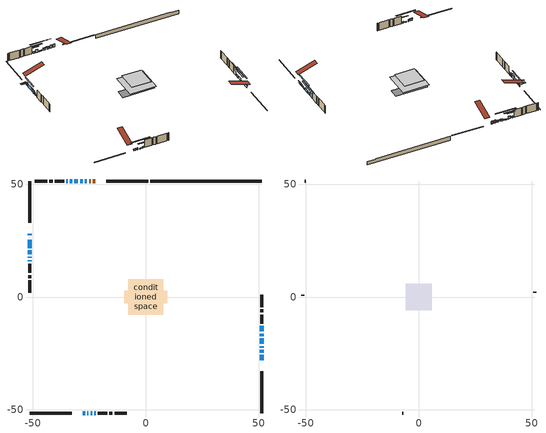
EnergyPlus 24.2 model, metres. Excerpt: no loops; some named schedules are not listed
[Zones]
conditioned space
 floor outside (Floor1 construction): -2.66,-2.66 -2.66,2.66 2.66,2.66 2.66,-2.66 z0.31
 floor adiabatic (AdiabaticFloorConstruction): -7.8,-7.8 -7.8,7.8 7.8,7.8 7.8,-7.8 z2.75
 floor foundation (Slab1 construction): -9.52,-2.83 -9.52,2.83 9.52,2.83 9.52,-2.83 z-2.13
 wall outside (RimJoist1 construction): 1.05,51.35 -17.47,51.35 / -51.35,-51.35 -32.83,-51.35 / -51.35,51.35 -51.35,32.83 / 51.35,-51.35 51.35,-32.83 z0.31:0.61
 wall outside (AdiabaticWallConstruction 1): -22.32,51.35 -23.36,51.35 / -24.29,51.35 -25.11,51.35 z0.31:2.34
 wall outside (AdiabaticWallConstruction): -51.35,27.99 -51.35,27.42 / -25.84,-51.35 -25.38,-51.35 z0.31:1.53; -51.35,26.5 -51.35,26.34 z0.31:2.55; -51.35,25.42 -51.35,21.65 / -51.35,20.73 -51.35,18.84 z0.31:2.19; 51.35,-27.98 51.35,-25.54 z0.31:1.63; 51.35,-24.62 51.35,-23.4 z0.31:1.33; -26.03,51.35 -26.95,51.35 / -27.88,51.35 -29.1,51.35 / -34.63,51.35 -35.24,51.35 z0.31:1.43; -27.98,-51.35 -26.76,-51.35 / -22.77,-51.35 -22.15,-51.35 z0.31:1.35; -51.35,17.92 -51.35,17.28 z0.31:1.84; -51.35,16.35 -51.35,15.72 z0.31:1.2; 51.35,-22.47 51.35,-21.7 / -30.03,51.35 -31.55,51.35 / -24.46,-51.35 -23.69,-51.35 z0.31:0.9; 51.35,-20.78 51.35,-18.34 z0.31:1.83; 51.35,-17.41 51.35,-16.19 z0.31:1.58; 51.35,-15.26 51.35,-12.82 z0.31:2.65; -32.48,51.35 -33.7,51.35 z0.31:2.22
 wall outside (Wall1 construction): -36.17,51.35 -40.3,51.35 / -21.23,-51.35 -17.09,-51.35 / -51.35,14.79 -51.35,10.65 / 51.35,-11.89 51.35,-7.76 z0.31:5.19
 wall outside (Wall2 construction): -41.23,51.35 -42.65,51.35 / -16.16,-51.35 -14.75,-51.35 / -51.35,9.72 -51.35,8.31 / 51.35,-6.83 51.35,-5.41 z0.31:5.19
 wall outside (Wall3 construction): -43.58,51.35 -49.08,51.35 / -13.82,-51.35 -8.31,-51.35 / -51.35,7.38 -51.35,1.88 / 51.35,-4.48 51.35,1.02 z0.31:5.19
 wall foundation (FoundationWall1 construction): 1.97,51.35,-2.13 1.97,51.35,0.31 46.41,51.35,0.31 46.41,51.35,-0.05 51.35,51.35,-0.05 51.35,51.35,-2.13
 window (WindowConstruction 16): -51.35,27.98 -51.35,27.43 z0.31:1.53
 window (WindowConstruction 6): -51.35,26.5 -51.35,26.34 z0.31:2.54
 window (WindowConstruction 7): -51.35,25.42 -51.35,21.65 z0.31:2.19
 window (WindowConstruction 8): 51.35,-27.98 51.35,-25.55 z0.31:1.63
 window (WindowConstruction 9): 51.35,-24.62 51.35,-23.4 z0.31:1.32
 window (WindowConstruction 10): -26.04,51.35 -26.95,51.35 z0.31:1.43
 window (WindowConstruction 11): -27.88,51.35 -29.1,51.35 z0.31:1.43
 window (WindowConstruction 12): -27.98,-51.35 -26.76,-51.35 z0.31:1.35
 window (WindowConstruction 13): -51.35,20.72 -51.35,18.84 z0.31:2.19
 window (WindowConstruction 17): -25.84,-51.35 -25.39,-51.35 z0.31:1.53
 window (WindowConstruction 14): -51.35,17.92 -51.35,17.28 z0.31:1.83
 window (WindowConstruction 15): -51.35,16.35 -51.35,15.72 z0.31:1.2
 window (WindowConstruction 18): 51.35,-22.47 51.35,-21.71 z0.31:0.9
 window (WindowConstruction 19): -30.03,51.35 -31.55,51.35 z0.31:0.9
 window (WindowConstruction 20): -24.46,-51.35 -23.69,-51.35 z0.31:0.9
 window (WindowConstruction): 51.35,-20.78 51.35,-18.34 z0.31:1.83
 window (WindowConstruction 1): 51.35,-17.41 51.35,-16.19 z0.31:1.58
 window (WindowConstruction 2): 51.35,-15.26 51.35,-12.82 z0.31:2.65
 window (WindowConstruction 3): -32.48,51.35 -33.7,51.35 z0.31:2.21
 window (WindowConstruction 4): -34.63,51.35 -35.24,51.35 z0.31:1.43
 window (WindowConstruction 5): -22.77,-51.35 -22.16,-51.35 z0.31:1.35
 door (Door): -22.32,51.35 -23.36,51.35 z0.31:2.34
 door (Door 1): -24.29,51.35 -25.11,51.35 z0.31:2.34
 ceiling adiabatic (AdiabaticFloorConstruction): 7.8,-7.8 7.8,7.8 -7.8,7.8 -7.8,-7.8 z2.75
attic - vented
 floor to conditioned space (Floor2 construction Reversed): -5.83,-5.83 -5.83,5.83 5.83,5.83 5.83,-5.83 z5.19
 wall outside (Wall4 construction): -50.01,51.35 -50.42,51.35 / -7.38,-51.35 -6.97,-51.35 / -51.35,0.95 -51.35,0.53 / 51.35,1.95 51.35,2.36 z0.31:5.19
 roof outside (Roof1 construction): -21.39,51.35,5.19 -21.39,40,8.97 -18.4,40,8.97 -18.4,51.35,5.19; -28.91,-51.35,5.19 -28.91,-40,8.97 -31.9,-40,8.97 -31.9,-51.35,5.19; -51.35,28.91,5.19 -40,28.91,8.97 -40,31.9,8.97 -51.35,31.9,5.19; 51.35,-28.91,5.19 40,-28.91,8.97 40,-31.9,8.97 51.35,-31.9,5.19
shading: -51.35,27.13 -51.35,28.28 -54.55,28.28 -54.55,27.13 z1.83; -51.35,26.24 -51.35,26.6 -54.55,26.6 -54.55,26.24 z2.64; -51.35,19.01 -51.35,28.05 -51.76,28.05 -51.76,19.01 z4.83; 51.35,-25.34 51.35,-28.18 51.76,-28.18 51.76,-25.34 z1.83; 51.35,-23.2 51.35,-24.82 51.76,-24.82 51.76,-23.2 z1.53; -27.15,51.35 -25.83,51.35 -25.83,51.76 -27.15,51.76 z1.63; -29.3,51.35 -27.68,51.35 -27.68,51.76 -29.3,51.76 z1.63; -26.56,-51.35 -28.18,-51.35 -28.18,-51.76 -26.56,-51.76 z1.55; -51.35,18.64 -51.35,20.93 -51.76,20.93 -51.76,18.64 z2.39; -51.35,17.08 -51.35,18.12 -51.76,18.12 -51.76,17.08 z2.04; -51.35,15.52 -51.35,16.55 -51.76,16.55 -51.76,15.52 z1.4; 51.35,-16.33 51.35,-27.85 51.76,-27.85 51.76,-16.33 z6.27; -36.93,51.35 -24.65,51.35 -24.65,51.76 -36.93,51.76 z6.27; -18.31,-51.35 -29.84,-51.35 -29.84,-51.76 -18.31,-51.76 z6.27; 51.35,-15.7 51.35,-23.42 51.76,-23.42 51.76,-15.7 z4.47; 51.35,-13.55 51.35,-20.05 51.76,-20.05 51.76,-13.55 z4.22; 51.35,-10.18 51.35,-17.9 51.76,-17.9 51.76,-10.18 z5.29; -36.34,51.35 -29.84,51.35 -29.84,51.76 -36.34,51.76 z4.85; -37.88,51.35 -31.99,51.35 -31.99,51.76 -37.88,51.76 z4.07; -19.52,-51.35 -25.4,-51.35 -25.4,-51.76 -19.52,-51.76 z3.99
[Building]
Building 1: Terrain=Suburbs
[Site:Location]
Toronto City Centre_ON: Latitude {deg}=43.63; Longitude {deg}=-79.39; Time Zone {hr}=-5; Elevation {m}=77; Keep Site Location Information=Yes
[Site:GroundTemperature:Shallow]
5.01852, 3.26908, 3.12898, 3.95918, 7.29196, 10.6092, 13.4851, 15.3069, 15.4617, 13.9799, 11.1774, 7.9619
[Site:WaterMainsTemperature]
Calculation Method=Schedule; Temperature Schedule=mains temperature schedule
[Material] Roughness=Rough; Thermal Absorptance=0.9
Name | Thickness {m} | Conductivity {W/m-K} | Density {kg/m3} | Specific Heat {J/kg-K} | Solar Absorptance | Visible Absorptance
asphalt or fiberglass shingles | 0.00635 | 0.162714 | 1121.4 | 1465.45 | 0.4 | 0.4
ceiling loosefill ins | 0.0846667 | 0.0480833 | 16.02 | 1046.75 | 0.7 | 0.7
ceiling stud and cavity | 0.1397 | 0.480823 | 65.682 | 1177.47 | 0.7 | 0.7
concrete 4.0 in. | 0.1016 | 1.803125 | 2242.8 | 837.4 | 0.7 | 0.7
concrete 8.0 in. | 0.2032 | 1.803125 | 2242.8 | 837.4 | 0.7 | 0.7
door material | 0.04445 | 0.053851 | 512.64 | 1214.23 | 0.7 | 0.7
exterior vertical ins | 0.00907342 | 0.029427 | 32.04 | 1214.23 | 0.7 | 0.7
floor covering | 0.0127 | 9.015625 | 54.468 | 1339.84 | 0.6 | 0.6
floor covering 1 | 0.0127 | 0.0433444 | 54.468 | 1339.84 | 0.6 | 0.6
floor rigid ins; wall rigid ins | 0.512978 | 0.029427 | 32.04 | 1214.23 | 0.7 | 0.7
floor stud and cavity | 0.0889 | 0.237588 | 50.32683 | 1063.81 | 0.7 | 0.7
floor stud and cavity 1 | 0.1397 | 1.75129 | 37.0049 | 1207.88 | 0.7 | 0.7
furniture material conditioned space 1 | 0.1524 | 0.115458 | 640.8 | 1214.23 | 0.6 | 0.6
gypsum board | 0.0127 | 0.160291 | 801 | 837.4 | 0.6 | 0.6
gypsum board 1 | 0.0127 | 0.160291 | 801 | 837.4 | 0.7 | 0.7
osb sheathing 0.5 in. | 0.0127 | 0.115458 | 512.64 | 1214.23 | 0.7 | 0.7
osb sheathing 0.75 in. | 0.01905 | 0.115458 | 512.64 | 1214.23 | 0.7 | 0.7
osb sheathing 2.0 in. | 0.0508 | 0.115458 | 512.64 | 1214.23 | 0.7 | 0.7
rim joist rigid ins | 0.051816 | 0.029427 | 32.04 | 1214.23 | 0.7 | 0.7
rim joist stud and cavity | 0.0508 | 0.305033 | 125.044 | 1163.47 | 0.6 | 0.6
wall stud and cavity | 0.1397 | 0.0827303 | 139.0536 | 1170.24 | 0.7 | 0.7
wall stud and cavity 1 | 0.1397 | 0.108982 | 139.0536 | 1170.24 | 0.7 | 0.7
wall stud and cavity 2 | 0.1397 | 0.0829899 | 139.0536 | 1170.24 | 0.7 | 0.7
wall stud and cavity 3 | 0.0889 | 6.9971 | 50.32683 | 1063.81 | 0.6 | 0.6
wall stud and cavity 4 | 0.0889 | 0.380278 | 52.3479 | 1209.89 | 0.7 | 0.7
wall stud and cavity 5 | 0.0889 | 0.391764 | 83.0341 | 1211.67 | 0.7 | 0.7
wood siding | 0.0254 | 0.102417 | 544.68 | 1172.36 | 0.4 | 0.4
wood siding 1 | 0.00254 | 0.102417 | 544.68 | 1172.36 | 0.4 | 0.4
wood siding 2; wood siding 3; wood siding 4 | 0.0254 | 0.102417 | 544.68 | 1172.36 | 0.7 | 0.7
[WindowMaterial:SimpleGlazingSystem]
Name | U-Factor {W/m2-K} | Solar Heat Gain Coefficient
WindowMaterial | 2.418828 | 0.63
WindowMaterial 1 | 2.43473 | 0.62
WindowMaterial 10 | 2.48015 | 0.6
WindowMaterial 11 | 2.44779 | 0.62
WindowMaterial 12 | 2.455735 | 0.62
WindowMaterial 13 | 2.51365 | 0.59
WindowMaterial 14 | 2.557939 | 0.57
WindowMaterial 15 | 2.55453 | 0.57
WindowMaterial 16 | 2.861712 | 0.6
WindowMaterial 17 | 2.99117 | 0.59
WindowMaterial 2 | 2.33763 | 0.66
WindowMaterial 3 | 2.40293 | 0.64
WindowMaterial 4 | 2.54431 | 0.58
WindowMaterial 5 | 2.55056 | 0.57
WindowMaterial 6 | 2.890102 | 0.34
WindowMaterial 7 | 2.36659 | 0.65
WindowMaterial 8 | 2.43132 | 0.63
WindowMaterial 9 | 2.458574 | 0.61
[Construction]
AdiabaticFloorConstruction: floor stud and cavity 1, floor rigid ins, osb sheathing 0.75 in., floor covering 1
AdiabaticWallConstruction: wood siding 3, wall rigid ins, wall stud and cavity 4, gypsum board
AdiabaticWallConstruction 1: wood siding 4, wall rigid ins, wall stud and cavity 4, gypsum board
Door; Door 1: door material
Floor1 construction: floor stud and cavity, floor covering
Floor2 construction Reversed: gypsum board, ceiling stud and cavity, ceiling loosefill ins
FoundationWall1 construction: concrete 8.0 in., gypsum board 1
furniture construction conditioned space 1: furniture material conditioned space 1
PartitionWallConstruction: gypsum board, wall stud and cavity 5, gypsum board
RimJoist1 construction: wood siding 2, rim joist rigid ins, osb sheathing 2.0 in., rim joist stud and cavity
Roof1 construction: asphalt or fiberglass shingles
Slab1 construction: concrete 4.0 in.
Wall1 construction: wood siding, osb sheathing 0.5 in., wall stud and cavity, gypsum board
Wall2 construction: wood siding, osb sheathing 0.5 in., wall stud and cavity 1, gypsum board
Wall3 construction: wood siding, osb sheathing 0.5 in., wall stud and cavity 2, gypsum board
Wall4 construction: wood siding 1, wall stud and cavity 3
WindowConstruction: WindowMaterial
WindowConstruction 1: WindowMaterial 1
WindowConstruction 10: WindowMaterial 10
WindowConstruction 11: WindowMaterial 11
WindowConstruction 12: WindowMaterial 12
WindowConstruction 13; WindowConstruction 7: WindowMaterial 7
WindowConstruction 14: WindowMaterial 13
WindowConstruction 15: WindowMaterial 14
WindowConstruction 16: WindowMaterial 15
WindowConstruction 17: WindowMaterial 16
WindowConstruction 18; WindowConstruction 19; WindowConstruction 20: WindowMaterial 17
WindowConstruction 2: WindowMaterial 2
WindowConstruction 3: WindowMaterial 3
WindowConstruction 4: WindowMaterial 4
WindowConstruction 5: WindowMaterial 5
WindowConstruction 6: WindowMaterial 6
WindowConstruction 8: WindowMaterial 8
WindowConstruction 9: WindowMaterial 9
[Zone] Multiplier=1; Part of Total Floor Area=Yes
Name | Volume {m3}
attic - vented | 83.4246
conditioned space | 938.1
[Space]
Name | Zone | Volume {m3}
attic - vented 1 | attic - vented | 83.4246
conditioned space 1 | conditioned space | 938.1
[ZoneInfiltration:EffectiveLeakageArea]
infil attic - vented 1: Zone or Space=attic - vented 1; Schedule=Always On Discrete; Effective Air Leakage Area {cm2}=5718.74; Stack Coefficient=0.000602238; Wind Coefficient=1.65808e-05
[ZoneMixing]
whole house fan mix: Zone or Space=attic - vented; Schedule=Always On Continuous; Design Flow Rate Calculation Method=Flow/Zone; Design Flow Rate {m3/s}=0; Source Zone or Space=conditioned space
[SurfaceProperty:ExposedFoundationPerimeter]
Slab1: Exposed Perimeter Calculation Method=TotalExposedPerimeter; Total Exposed Perimeter {m}=49.377
[InternalMass] Zone or ZoneList=conditioned space; Space or SpaceList=conditioned space 1
Name | Construction | Surface Area {m2}
furniture mass conditioned space 1 | furniture construction conditioned space 1 | 151.688
partition wall mass | PartitionWallConstruction | 379.22
[Lights]
interior lighting: Zone or ZoneList or Space or SpaceList=conditioned space 1; Schedule=interior lighting schedule; Design Level Calculation Method=LightingLevel; Lighting Level {W}=343.2; Return Air Fraction=0; Fraction Radiant=0.6; Fraction Visible=0.2; Fraction Replaceable=1
[People]
occupants: Zone or ZoneList or Space or SpaceList=conditioned space 1; Number of People Schedule=occupants schedule; Number of People Calculation Method=People; Number of People=3; Fraction Radiant=0.314171; Sensible Heat Fraction=0.56303; Activity Level Schedule=occupants activity schedule; Carbon Dioxide Generation Rate {m3/s-W}=0; Enable ASHRAE 55 Comfort Warnings=No; Mean Radiant Temperature Calculation Type=EnclosureAveraged
[ElectricEquipment] Zone or ZoneList or Space or SpaceList=conditioned space 1; Design Level Calculation Method=EquipmentLevel
Name | Schedule | Design Level {W} | Fraction Latent | Fraction Radiant | Fraction Lost
clothes dryer | clothes dryer schedule | 140.772 | 0.015 | 0.081 | 0.85
clothes washer | clothes washer schedule | 32.1985 | 0.03 | 0.162 | 0.7
cooking range | cooking range schedule | 215.147 | 0.08 | 0.432 | 0.2
dishwasher | dishwasher schedule | 66.8632 | 0.3 | 0.18 | 0.4
fridge | fridge schedule | 72.9452 | 0 | 0.6 | 0
mech vent bath fan 0 | mech vent bath fan 0 schedule | 50.2 | 0 | 0 | 1
mech vent bath fan 1 | mech vent bath fan 1 schedule | 50.2 | 0 | 0 | 1
mech vent house fan | mech vent house fan schedule | 0 | 0 | 0 | 1
mech vent house fan cfis | mech vent house fan cfis schedule | 0 | 0 | 0 | 0
mech vent range fan 0 | mech vent range fan 0 schedule | 57 | 0 | 0 | 1
misc plug loads | misc plug loads schedule | 494.7 | 0.045 | 0.513 | 0.1
whole house fan | Always On Discrete | 0 | 0 | 0 | 1
[OtherEquipment] Zone or ZoneList or Space or SpaceList=conditioned space 1; Design Level Calculation Method=EquipmentLevel
Name | Fuel Type | Schedule | Design Level {W} | Fraction Latent | Fraction Radiant | Fraction Lost
clothes dryer 1 | Electricity | clothes dryer schedule | 0 | 0.015 | 0.081 | 0.85
cooking range 1 | Electricity | cooking range schedule | 0 | 0.08 | 0.432 | 0.2
general water use latent | None | general water use schedule | 62.594 | 1 | 0 | 0
general water use sensible | None | general water use schedule | -61.6891 | 0 | 0.6 | 0
mech vent house fan latent load | None | Always On Discrete | 0 | 1 | 0 | 0
mech vent house fan sensible load | None | Always On Discrete | 0 | 0 | 0 | 0
water heater energy adjustment1 | NaturalGas | Always On Discrete | 0.01 | 0 | 0 | 1
[ZoneInfiltration:DesignFlowRate] Zone or ZoneList or Space or SpaceList=conditioned space 1; Schedule=Always On Discrete; Design Flow Rate Calculation Method=Flow/Zone; Design Flow Rate {m3/s}=0
infil flow; natural vent flow; whole house fan flow
[Foundation:Kiva]
Foundation Kiva 1: Initial Indoor Air Temperature {C}=18; Wall Height Above Grade {m}=0.309982; Wall Depth Below Slab {m}=0.2032; Custom Block Material Name 1=exterior vertical ins; Custom Block Depth 1 {m}=2.43998; Custom Block X Position 1 {m}=0.2159; Custom Block Z Position 1 {m}=0
[Foundation:Kiva:Settings]
Soil Conductivity {W/m-K}=0.849921; Soil Density {kg/m3}=1842.3; Soil Specific Heat {J/kg-K}=418.7; Ground Solar Absorptivity=0.9; Ground Thermal Absorptivity=0.9; Ground Surface Roughness {m}=0.03; Far-Field Width {m}=40; Deep-Ground Boundary Condition=ZeroFlux; Deep-Ground Depth {m}=40; Minimum Cell Dimension {m}=0.2; Maximum Cell Growth Coefficient=3; Simulation Timestep=Timestep
[Exterior:Lights]
exterior lighting: Schedule=exterior lighting schedule; Design Level {W}=75.6
[Schedule:Constant]
Name | Hourly Value
Always On Continuous; mech vent house fan schedule; mech vent house fan cfis schedule; Always On Discrete | 1
occupants activity schedule | 117.228
fridge schedule | 0
[Schedule:Week:Daily]
interior lighting schedule Week Rule - Jan1-Jan27: interior lighting schedule day, interior lighting schedule day, interior lighting schedule day, interior lighting schedule day, interior lighting schedule day, interior lighting schedule day, interior lighting schedule day, interior lighting schedule default day, interior lighting schedule default day, interior lighting schedule default day, interior lighting schedule default day, interior lighting schedule default day
interior lighting schedule Week Rule - Jan28-Feb3: interior lighting schedule day, interior lighting schedule day, interior lighting schedule day, interior lighting schedule day, interior lighting schedule day 1, interior lighting schedule day 1, interior lighting schedule day 1, interior lighting schedule default day, interior lighting schedule default day, interior lighting schedule default day, interior lighting schedule default day, interior lighting schedule default day
interior lighting schedule Week Rule - Feb4-Feb24: interior lighting schedule day 1, interior lighting schedule day 1, interior lighting schedule day 1, interior lighting schedule day 1, interior lighting schedule day 1, interior lighting schedule day 1, interior lighting schedule day 1, interior lighting schedule default day, interior lighting schedule default day, interior lighting schedule default day, interior lighting schedule default day, interior lighting schedule default day
interior lighting schedule Week Rule - Feb25-Mar3: interior lighting schedule day 1, interior lighting schedule day 1, interior lighting schedule day 1, interior lighting schedule day 1, interior lighting schedule day 2, interior lighting schedule day 2, interior lighting schedule day 2, interior lighting schedule default day, interior lighting schedule default day, interior lighting schedule default day, interior lighting schedule default day, interior lighting schedule default day
interior lighting schedule Week Rule - Mar4-Mar31: interior lighting schedule day 2, interior lighting schedule day 2, interior lighting schedule day 2, interior lighting schedule day 2, interior lighting schedule day 2, interior lighting schedule day 2, interior lighting schedule day 2, interior lighting schedule default day, interior lighting schedule default day, interior lighting schedule default day, interior lighting schedule default day, interior lighting schedule default day
interior lighting schedule Week Rule - Apr1-Apr28: interior lighting schedule day 3, interior lighting schedule day 3, interior lighting schedule day 3, interior lighting schedule day 3, interior lighting schedule day 3, interior lighting schedule day 3, interior lighting schedule day 3, interior lighting schedule default day, interior lighting schedule default day, interior lighting schedule default day, interior lighting schedule default day, interior lighting schedule default day
interior lighting schedule Week Rule - Apr29-May5: interior lighting schedule day 3, interior lighting schedule day 3, interior lighting schedule day 4, interior lighting schedule day 4, interior lighting schedule day 4, interior lighting schedule day 4, interior lighting schedule day 4, interior lighting schedule default day, interior lighting schedule default day, interior lighting schedule default day, interior lighting schedule default day, interior lighting schedule default day
interior lighting schedule Week Rule - May6-May26: interior lighting schedule day 4, interior lighting schedule day 4, interior lighting schedule day 4, interior lighting schedule day 4, interior lighting schedule day 4, interior lighting schedule day 4, interior lighting schedule day 4, interior lighting schedule default day, interior lighting schedule default day, interior lighting schedule default day, interior lighting schedule default day, interior lighting schedule default day
interior lighting schedule Week Rule - May27-Jun2: interior lighting schedule day 4, interior lighting schedule day 4, interior lighting schedule day 4, interior lighting schedule day 4, interior lighting schedule day 4, interior lighting schedule day 5, interior lighting schedule day 5, interior lighting schedule default day, interior lighting schedule default day, interior lighting schedule default day, interior lighting schedule default day, interior lighting schedule default day
interior lighting schedule Week Rule - Jun3-Jun30: interior lighting schedule day 5, interior lighting schedule day 5, interior lighting schedule day 5, interior lighting schedule day 5, interior lighting schedule day 5, interior lighting schedule day 5, interior lighting schedule day 5, interior lighting schedule default day, interior lighting schedule default day, interior lighting schedule default day, interior lighting schedule default day, interior lighting schedule default day
interior lighting schedule Week Rule - Jul1-Jul28: interior lighting schedule day 6, interior lighting schedule day 6, interior lighting schedule day 6, interior lighting schedule day 6, interior lighting schedule day 6, interior lighting schedule day 6, interior lighting schedule day 6, interior lighting schedule default day, interior lighting schedule default day, interior lighting schedule default day, interior lighting schedule default day, interior lighting schedule default day
interior lighting schedule Week Rule - Jul29-Aug4: interior lighting schedule day 6, interior lighting schedule day 6, interior lighting schedule day 6, interior lighting schedule day 7, interior lighting schedule day 7, interior lighting schedule day 7, interior lighting schedule day 7, interior lighting schedule default day, interior lighting schedule default day, interior lighting schedule default day, interior lighting schedule default day, interior lighting schedule default day
interior lighting schedule Week Rule - Aug5-Aug25: interior lighting schedule day 7, interior lighting schedule day 7, interior lighting schedule day 7, interior lighting schedule day 7, interior lighting schedule day 7, interior lighting schedule day 7, interior lighting schedule day 7, interior lighting schedule default day, interior lighting schedule default day, interior lighting schedule default day, interior lighting schedule default day, interior lighting schedule default day
interior lighting schedule Week Rule - Aug26-Sep1: interior lighting schedule day 7, interior lighting schedule day 7, interior lighting schedule day 7, interior lighting schedule day 7, interior lighting schedule day 7, interior lighting schedule day 7, interior lighting schedule day 8, interior lighting schedule default day, interior lighting schedule default day, interior lighting schedule default day, interior lighting schedule default day, interior lighting schedule default day
interior lighting schedule Week Rule - Sep2-Sep29: interior lighting schedule day 8, interior lighting schedule day 8, interior lighting schedule day 8, interior lighting schedule day 8, interior lighting schedule day 8, interior lighting schedule day 8, interior lighting schedule day 8, interior lighting schedule default day, interior lighting schedule default day, interior lighting schedule default day, interior lighting schedule default day, interior lighting schedule default day
interior lighting schedule Week Rule - Sep30-Oct6: interior lighting schedule day 8, interior lighting schedule day 9, interior lighting schedule day 9, interior lighting schedule day 9, interior lighting schedule day 9, interior lighting schedule day 9, interior lighting schedule day 9, interior lighting schedule default day, interior lighting schedule default day, interior lighting schedule default day, interior lighting schedule default day, interior lighting schedule default day
interior lighting schedule Week Rule - Oct7-Oct27: interior lighting schedule day 9, interior lighting schedule day 9, interior lighting schedule day 9, interior lighting schedule day 9, interior lighting schedule day 9, interior lighting schedule day 9, interior lighting schedule day 9, interior lighting schedule default day, interior lighting schedule default day, interior lighting schedule default day, interior lighting schedule default day, interior lighting schedule default day
interior lighting schedule Week Rule - Oct28-Nov3: interior lighting schedule day 9, interior lighting schedule day 9, interior lighting schedule day 9, interior lighting schedule day 9, interior lighting schedule day 10, interior lighting schedule day 10, interior lighting schedule day 10, interior lighting schedule default day, interior lighting schedule default day, interior lighting schedule default day, interior lighting schedule default day, interior lighting schedule default day
interior lighting schedule Week Rule - Nov4-Nov24: interior lighting schedule day 10, interior lighting schedule day 10, interior lighting schedule day 10, interior lighting schedule day 10, interior lighting schedule day 10, interior lighting schedule day 10, interior lighting schedule day 10, interior lighting schedule default day, interior lighting schedule default day, interior lighting schedule default day, interior lighting schedule default day, interior lighting schedule default day
interior lighting schedule Week Rule - Nov25-Dec1: interior lighting schedule day 10, interior lighting schedule day 10, interior lighting schedule day 10, interior lighting schedule day 10, interior lighting schedule day 10, interior lighting schedule day 10, interior lighting schedule day 11, interior lighting schedule default day, interior lighting schedule default day, interior lighting schedule default day, interior lighting schedule default day, interior lighting schedule default day
interior lighting schedule Week Rule - Dec2-Dec31: interior lighting schedule day 11, interior lighting schedule day 11, interior lighting schedule day 11, interior lighting schedule day 11, interior lighting schedule day 11, interior lighting schedule day 11, interior lighting schedule day 11, interior lighting schedule default day, interior lighting schedule default day, interior lighting schedule default day, interior lighting schedule default day, interior lighting schedule default day
occupants schedule Week Rule - Jan1-Dec31: occupants schedule day, occupants schedule day, occupants schedule day, occupants schedule day, occupants schedule day, occupants schedule day, occupants schedule day, occupants schedule default day, occupants schedule default day, occupants schedule default day, occupants schedule default day, occupants schedule default day
clothes dryer schedule Week Rule - Jan1-Dec31: clothes dryer schedule day, clothes dryer schedule day, clothes dryer schedule day, clothes dryer schedule day, clothes dryer schedule day, clothes dryer schedule day, clothes dryer schedule day, clothes dryer schedule default day, clothes dryer schedule default day, clothes dryer schedule default day, clothes dryer schedule default day, clothes dryer schedule default day
clothes washer schedule Week Rule - Jan1-Dec31: clothes washer schedule day, clothes washer schedule day, clothes washer schedule day, clothes washer schedule day, clothes washer schedule day, clothes washer schedule day, clothes washer schedule day, clothes washer schedule default day, clothes washer schedule default day, clothes washer schedule default day, clothes washer schedule default day, clothes washer schedule default day
cooking range schedule Week Rule - Jan1-Dec31: cooking range schedule day, cooking range schedule day, cooking range schedule day, cooking range schedule day, cooking range schedule day, cooking range schedule day, cooking range schedule day, cooking range schedule default day, cooking range schedule default day, cooking range schedule default day, cooking range schedule default day, cooking range schedule default day
dishwasher schedule Week Rule - Jan1-Dec31: dishwasher schedule day, dishwasher schedule day, dishwasher schedule day, dishwasher schedule day, dishwasher schedule day, dishwasher schedule day, dishwasher schedule day, dishwasher schedule default day, dishwasher schedule default day, dishwasher schedule default day, dishwasher schedule default day, dishwasher schedule default day
mech vent bath fan 0 schedule Week Rule - Jan1-Dec31: mech vent bath fan 0 schedule day, mech vent bath fan 0 schedule day, mech vent bath fan 0 schedule day, mech vent bath fan 0 schedule day, mech vent bath fan 0 schedule day, mech vent bath fan 0 schedule day, mech vent bath fan 0 schedule day, mech vent bath fan 0 schedule default day, mech vent bath fan 0 schedule default day, mech vent bath fan 0 schedule default day, mech vent bath fan 0 schedule default day, mech vent bath fan 0 schedule default day
mech vent bath fan 1 schedule Week Rule - Jan1-Dec31: mech vent bath fan 1 schedule day, mech vent bath fan 1 schedule day, mech vent bath fan 1 schedule day, mech vent bath fan 1 schedule day, mech vent bath fan 1 schedule day, mech vent bath fan 1 schedule day, mech vent bath fan 1 schedule day, mech vent bath fan 1 schedule default day, mech vent bath fan 1 schedule default day, mech vent bath fan 1 schedule default day, mech vent bath fan 1 schedule default day, mech vent bath fan 1 schedule default day
mech vent range fan 0 schedule Week Rule - Jan1-Dec31: mech vent range fan 0 schedule day, mech vent range fan 0 schedule day, mech vent range fan 0 schedule day, mech vent range fan 0 schedule day, mech vent range fan 0 schedule day, mech vent range fan 0 schedule day, mech vent range fan 0 schedule day, mech vent range fan 0 schedule default day, mech vent range fan 0 schedule default day, mech vent range fan 0 schedule default day, mech vent range fan 0 schedule default day, mech vent range fan 0 schedule default day
misc plug loads schedule Week Rule - Jan1-Dec31: misc plug loads schedule day, misc plug loads schedule day, misc plug loads schedule day, misc plug loads schedule day, misc plug loads schedule day, misc plug loads schedule day, misc plug loads schedule day, misc plug loads schedule default day, misc plug loads schedule default day, misc plug loads schedule default day, misc plug loads schedule default day, misc plug loads schedule default day
general water use schedule Week Rule - Jan1-Dec31: general water use schedule day, general water use schedule day, general water use schedule day, general water use schedule day, general water use schedule day, general water use schedule day, general water use schedule day, general water use schedule default day, general water use schedule default day, general water use schedule default day, general water use schedule default day, general water use schedule default day
exterior lighting schedule Week Rule - Jan1-Jan27: exterior lighting schedule day, exterior lighting schedule day, exterior lighting schedule day, exterior lighting schedule day, exterior lighting schedule day, exterior lighting schedule day, exterior lighting schedule day, exterior lighting schedule default day, exterior lighting schedule default day, exterior lighting schedule default day, exterior lighting schedule default day, exterior lighting schedule default day
exterior lighting schedule Week Rule - Jan28-Feb3: exterior lighting schedule day, exterior lighting schedule day, exterior lighting schedule day, exterior lighting schedule day, exterior lighting schedule day 1, exterior lighting schedule day 1, exterior lighting schedule day 1, exterior lighting schedule default day, exterior lighting schedule default day, exterior lighting schedule default day, exterior lighting schedule default day, exterior lighting schedule default day
exterior lighting schedule Week Rule - Feb4-Feb24: exterior lighting schedule day 1, exterior lighting schedule day 1, exterior lighting schedule day 1, exterior lighting schedule day 1, exterior lighting schedule day 1, exterior lighting schedule day 1, exterior lighting schedule day 1, exterior lighting schedule default day, exterior lighting schedule default day, exterior lighting schedule default day, exterior lighting schedule default day, exterior lighting schedule default day
exterior lighting schedule Week Rule - Feb25-Mar3: exterior lighting schedule day 1, exterior lighting schedule day 1, exterior lighting schedule day 1, exterior lighting schedule day 1, exterior lighting schedule day 2, exterior lighting schedule day 2, exterior lighting schedule day 2, exterior lighting schedule default day, exterior lighting schedule default day, exterior lighting schedule default day, exterior lighting schedule default day, exterior lighting schedule default day
exterior lighting schedule Week Rule - Mar4-Mar31: exterior lighting schedule day 2, exterior lighting schedule day 2, exterior lighting schedule day 2, exterior lighting schedule day 2, exterior lighting schedule day 2, exterior lighting schedule day 2, exterior lighting schedule day 2, exterior lighting schedule default day, exterior lighting schedule default day, exterior lighting schedule default day, exterior lighting schedule default day, exterior lighting schedule default day
exterior lighting schedule Week Rule - Apr1-Apr28: exterior lighting schedule day 3, exterior lighting schedule day 3, exterior lighting schedule day 3, exterior lighting schedule day 3, exterior lighting schedule day 3, exterior lighting schedule day 3, exterior lighting schedule day 3, exterior lighting schedule default day, exterior lighting schedule default day, exterior lighting schedule default day, exterior lighting schedule default day, exterior lighting schedule default day
exterior lighting schedule Week Rule - Apr29-May5: exterior lighting schedule day 3, exterior lighting schedule day 3, exterior lighting schedule day 4, exterior lighting schedule day 4, exterior lighting schedule day 4, exterior lighting schedule day 4, exterior lighting schedule day 4, exterior lighting schedule default day, exterior lighting schedule default day, exterior lighting schedule default day, exterior lighting schedule default day, exterior lighting schedule default day
exterior lighting schedule Week Rule - May6-May26: exterior lighting schedule day 4, exterior lighting schedule day 4, exterior lighting schedule day 4, exterior lighting schedule day 4, exterior lighting schedule day 4, exterior lighting schedule day 4, exterior lighting schedule day 4, exterior lighting schedule default day, exterior lighting schedule default day, exterior lighting schedule default day, exterior lighting schedule default day, exterior lighting schedule default day
[Schedule:Year]
interior lighting schedule: interior lighting schedule Week Rule - Jan1-Jan27, 1, 1, 1, 27, interior lighting schedule Week Rule - Jan28-Feb3, 1, 28, 2, 3, interior lighting schedule Week Rule - Feb4-Feb24, 2, 4, 2, 24, interior lighting schedule Week Rule - Feb25-Mar3, 2, 25, 3, 3, interior lighting schedule Week Rule - Mar4-Mar31, 3, 4, 3, 31, interior lighting schedule Week Rule - Apr1-Apr28, 4, 1, 4, 28, interior lighting schedule Week Rule - Apr29-May5, 4, 29, 5, 5, interior lighting schedule Week Rule - May6-May26, 5, 6, 5, 26, interior lighting schedule Week Rule - May27-Jun2, 5, 27, 6, 2, interior lighting schedule Week Rule - Jun3-Jun30, 6, 3, 6, 30, interior lighting schedule Week Rule - Jul1-Jul28, 7, 1, 7, 28, interior lighting schedule Week Rule - Jul29-Aug4, 7, 29, 8, 4, interior lighting schedule Week Rule - Aug5-Aug25, 8, 5, 8, 25, interior lighting schedule Week Rule - Aug26-Sep1, 8, 26, 9, 1, interior lighting schedule Week Rule - Sep2-Sep29, 9, 2, 9, 29, interior lighting schedule Week Rule - Sep30-Oct6, 9, 30, 10, 6, interior lighting schedule Week Rule - Oct7-Oct27, 10, 7, 10, 27, interior lighting schedule Week Rule - Oct28-Nov3, 10, 28, 11, 3, interior lighting schedule Week Rule - Nov4-Nov24, 11, 4, 11, 24, interior lighting schedule Week Rule - Nov25-Dec1, 11, 25, 12, 1, interior lighting schedule Week Rule - Dec2-Dec31, 12, 2, 12, 31
occupants schedule: occupants schedule Week Rule - Jan1-Dec31, 1, 1, 12, 31
clothes dryer schedule: clothes dryer schedule Week Rule - Jan1-Dec31, 1, 1, 12, 31
clothes washer schedule: clothes washer schedule Week Rule - Jan1-Dec31, 1, 1, 12, 31
cooking range schedule: cooking range schedule Week Rule - Jan1-Dec31, 1, 1, 12, 31
dishwasher schedule: dishwasher schedule Week Rule - Jan1-Dec31, 1, 1, 12, 31
mech vent bath fan 0 schedule: mech vent bath fan 0 schedule Week Rule - Jan1-Dec31, 1, 1, 12, 31
mech vent bath fan 1 schedule: mech vent bath fan 1 schedule Week Rule - Jan1-Dec31, 1, 1, 12, 31
mech vent range fan 0 schedule: mech vent range fan 0 schedule Week Rule - Jan1-Dec31, 1, 1, 12, 31
misc plug loads schedule: misc plug loads schedule Week Rule - Jan1-Dec31, 1, 1, 12, 31
general water use schedule: general water use schedule Week Rule - Jan1-Dec31, 1, 1, 12, 31
exterior lighting schedule: exterior lighting schedule Week Rule - Jan1-Jan27, 1, 1, 1, 27, exterior lighting schedule Week Rule - Jan28-Feb3, 1, 28, 2, 3, exterior lighting schedule Week Rule - Feb4-Feb24, 2, 4, 2, 24, exterior lighting schedule Week Rule - Feb25-Mar3, 2, 25, 3, 3, exterior lighting schedule Week Rule - Mar4-Mar31, 3, 4, 3, 31, exterior lighting schedule Week Rule - Apr1-Apr28, 4, 1, 4, 28, exterior lighting schedule Week Rule - Apr29-May5, 4, 29, 5, 5, exterior lighting schedule Week Rule - May6-May26, 5, 6, 5, 26, exterior lighting schedule Week Rule - May27-Jun2, 5, 27, 6, 2, exterior lighting schedule Week Rule - Jun3-Jun30, 6, 3, 6, 30, exterior lighting schedule Week Rule - Jul1-Jul28, 7, 1, 7, 28, exterior lighting schedule Week Rule - Jul29-Aug4, 7, 29, 8, 4, exterior lighting schedule Week Rule - Aug5-Aug25, 8, 5, 8, 25, exterior lighting schedule Week Rule - Aug26-Sep1, 8, 26, 9, 1, exterior lighting schedule Week Rule - Sep2-Sep29, 9, 2, 9, 29, exterior lighting schedule Week Rule - Sep30-Oct6, 9, 30, 10, 6, exterior lighting schedule Week Rule - Oct7-Oct27, 10, 7, 10, 27, exterior lighting schedule Week Rule - Oct28-Nov3, 10, 28, 11, 3, exterior lighting schedule Week Rule - Nov4-Nov24, 11, 4, 11, 24, exterior lighting schedule Week Rule - Nov25-Dec1, 11, 25, 12, 1, exterior lighting schedule Week Rule - Dec2-Dec31, 12, 2, 12, 31
[Schedule:Compact]
mains temperature schedule: Through: 01/01, For: AllDays, Until: 24:00, 8.80333, Through: 01/02, For: AllDays, Until: 24:00, 8.74333, Through: 01/03, For: AllDays, Until: 24:00, 8.68389, Through: 01/04, For: AllDays, Until: 24:00, 8.62611, Through: 01/05, For: AllDays, Until: 24:00, 8.56944, Through: 01/06, For: AllDays, Until: 24:00, 8.51389, Through: 01/07, For: AllDays, Until: 24:00, 8.45944, Through: 01/08, For: AllDays, Until: 24:00, 8.40611, Through: 01/09, For: AllDays, Until: 24:00, 8.35389, Through: 01/10, For: AllDays, Until: 24:00, 8.30278, Through: 01/11, For: AllDays, Until: 24:00, 8.25333, Through: 01/12, For: AllDays, Until: 24:00, 8.205, Through: 01/13, For: AllDays, Until: 24:00, 8.15778, Through: 01/14, For: AllDays, Until: 24:00, 8.11222, Through: 01/15, For: AllDays, Until: 24:00, 8.06778, Through: 01/16, For: AllDays, Until: 24:00, 8.02444, Through: 01/17, For: AllDays, Until: 24:00, 7.98222, Through: 01/18, For: AllDays, Until: 24:00, 7.94167, Through: 01/19, For: AllDays, Until: 24:00, 7.90222, Through: 01/20, For: AllDays, Until: 24:00, 7.86444, Through: 01/21, For: AllDays, Until: 24:00, 7.82778, Through: 01/22, For: AllDays, Until: 24:00, 7.79278, Through: 01/23, For: AllDays, Until: 24:00, 7.75889, Through: 01/24, For: AllDays, Until: 24:00, 7.72667, Through: 01/25, For: AllDays, Until: 24:00, 7.69556, Through: 01/26, For: AllDays, Until: 24:00, 7.66611, Through: 01/27, For: AllDays, Until: 24:00, 7.63778, Through: 01/28, For: AllDays, Until: 24:00, 7.61111, Through: 01/29, For: AllDays, Until: 24:00, 7.58556, Through: 01/30, For: AllDays, Until: 24:00, 7.56167, Through: 01/31, For: AllDays, Until: 24:00, 7.53944, Through: 02/01, For: AllDays, Until: 24:00, 7.51833, Through: 02/02, For: AllDays, Until: 24:00, 7.49889, Through: 02/03, For: AllDays, Until: 24:00, 7.48111, Through: 02/04, For: AllDays, Until: 24:00, 7.46444, Through: 02/05, For: AllDays, Until: 24:00, 7.44944, Through: 02/06, For: AllDays, Until: 24:00, 7.43556, Through: 02/07, For: AllDays, Until: 24:00, 7.42333, Through: 02/08, For: AllDays, Until: 24:00, 7.41278, Through: 02/09, For: AllDays, Until: 24:00, 7.40389, Through: 02/10, For: AllDays, Until: 24:00, 7.39611, Through: 02/11, For: AllDays, Until: 24:00, 7.39, Through: 02/12, For: AllDays, Until: 24:00, 7.38556, Through: 02/13, For: AllDays, Until: 24:00, 7.38222, Through: 02/14, For: AllDays, Until: 24:00, 7.38056, Through: 02/15, For: AllDays, Until: 24:00, 7.38056, Through: 02/16, For: AllDays, Until: 24:00, 7.38222, Through: 02/17, For: AllDays, Until: 24:00, 7.385, Through: 02/18, For: AllDays, Until: 24:00, 7.38944, Through: 02/19, For: AllDays, Until: 24:00, 7.395, Through: 02/20, For: AllDays, Until: 24:00, 7.40278, Through: 02/21, For: AllDays, Until: 24:00, 7.41167, Through: 02/22, For: AllDays, Until: 24:00, 7.42222, Through: 02/23, For: AllDays, Until: 24:00, 7.43389, Through: 02/24, For: AllDays, Until: 24:00, 7.44722, Through: 02/25, For: AllDays, Until: 24:00, 7.46222, Through: 02/26, For: AllDays, Until: 24:00, 7.47833, Through: 02/27, For: AllDays, Until: 24:00, 7.49611, Through: 02/28, For: AllDays, Until: 24:00, 7.51556, Through: 03/01, For: AllDays, Until: 24:00, 7.53667, Through: 03/02, For: AllDays, Until: 24:00, 7.55889, Through: 03/03, For: AllDays, Until: 24:00, 7.58222, Through: 03/04, For: AllDays, Until: 24:00, 7.60722, Through: 03/05, For: AllDays, Until: 24:00, 7.63389, Through: 03/06, For: AllDays, Until: 24:00, 7.66222, Through: 03/07, For: AllDays, Until: 24:00, 7.69111, Through: 03/08, For: AllDays, Until: 24:00, 7.72222, Through: 03/09, For: AllDays, Until: 24:00, 7.75444, Through: 03/10, For: AllDays, Until: 24:00, 7.78778, Through: 03/11, For: AllDays, Until: 24:00, 7.82278, Through: 03/12, For: AllDays, Until: 24:00, 7.85944, Through: 03/13, For: AllDays, Until: 24:00, 7.89722, Through: 03/14, For: AllDays, Until: 24:00, 7.93611, Through: 03/15, For: AllDays, Until: 24:00, 7.97667, Through: 03/16, For: AllDays, Until: 24:00, 8.01833, Through: 03/17, For: AllDays, Until: 24:00, 8.06167, Through: 03/18, For: AllDays, Until: 24:00, 8.10611, Through: 03/19, For: AllDays, Until: 24:00, 8.15167, Through: 03/20, For: AllDays, Until: 24:00, 8.19833, Through: 03/21, For: AllDays, Until: 24:00, 8.24667, Through: 03/22, For: AllDays, Until: 24:00, 8.29611, Through: 03/23, For: AllDays, Until: 24:00, 8.34667, Through: 03/24, For: AllDays, Until: 24:00, 8.39889, Through: 03/25, For: AllDays, Until: 24:00, 8.45167, Through: 03/26, For: AllDays, Until: 24:00, 8.50611, Through: 03/27, For: AllDays, Until: 24:00, 8.56167, Through: 03/28, For: AllDays, Until: 24:00, 8.61833, Through: 03/29, For: AllDays, Until: 24:00, 8.67611, Through: 03/30, For: AllDays, Until: 24:00, 8.735, Through: 03/31, For: AllDays, Until: 24:00, 8.795, Through: 04/01, For: AllDays, Until: 24:00, 8.85611, Through: 04/02, For: AllDays, Until: 24:00, 8.91833, Through: 04/03, For: AllDays, Until: 24:00, 8.98167, Through: 04/04, For: AllDays, Until: 24:00, 9.04556, Through: 04/05, For: AllDays, Until: 24:00, 9.11111, Through: 04/06, For: AllDays, Until: 24:00, 9.17722, Through: 04/07, For: AllDays, Until: 24:00, 9.24444, Through: 04/08, For: AllDays, Until: 24:00, 9.31222, Through: 04/09, For: AllDays, Until: 24:00, 9.38167, Through: 04/10, For: AllDays, Until: 24:00, 9.45167, Through: 04/11, For: AllDays, Until: 24:00, 9.52222, Through: 04/12, For: AllDays, Until: 24:00, 9.59444, Through: 04/13, For: AllDays, Until: 24:00, 9.66667, Through: 04/14, For: AllDays, Until: 24:00, 9.74, Through: 04/15, For: AllDays, Until: 24:00, 9.81444, Through: 04/16, For: AllDays, Until: 24:00, 9.88944, Through: 04/17, For: AllDays, Until: 24:00, 9.96556, Through: 04/18, For: AllDays, Until: 24:00, 10.0417, Through: 04/19, For: AllDays, Until: 24:00, 10.1189, Through: 04/20, For: AllDays, Until: 24:00, 10.1972, Through: 04/21, For: AllDays, Until: 24:00, 10.2756, Through: 04/22, For: AllDays, Until: 24:00, 10.355, Through: 04/23, For: AllDays, Until: 24:00, 10.435, Through: 04/24, For: AllDays, Until: 24:00, 10.515, Through: 04/25, For: AllDays, Until: 24:00, 10.5961, Through: 04/26, For: AllDays, Until: 24:00, 10.6778, Through: 04/27, For: AllDays, Until: 24:00, 10.76, Through: 04/28, For: AllDays, Until: 24:00, 10.8428, Through: 04/29, For: AllDays, Until: 24:00, 10.9261, Through: 04/30, For: AllDays, Until: 24:00, 11.0094, Through: 05/01, For: AllDays, Until: 24:00, 11.0933, Through: 05/02, For: AllDays, Until: 24:00, 11.1778, Through: 05/03, For: AllDays, Until: 24:00, 11.2628, Through: 05/04, For: AllDays, Until: 24:00, 11.3478, Through: 05/05, For: AllDays, Until: 24:00, 11.4333, Through: 05/06, For: AllDays, Until: 24:00, 11.5189, Through: 05/07, For: AllDays, Until: 24:00, 11.605, Through: 05/08, For: AllDays, Until: 24:00, 11.6917, Through: 05/09, For: AllDays, Until: 24:00, 11.7778, Through: 05/10, For: AllDays, Until: 24:00, 11.865, Through: 05/11, For: AllDays, Until: 24:00, 11.9517, Through: 05/12, For: AllDays, Until: 24:00, 12.0389, Through: 05/13, For: AllDays, Until: 24:00, 12.1261, Through: 05/14, For: AllDays, Until: 24:00, 12.2133, Through: 05/15, For: AllDays, Until: 24:00, 12.3006, Through: 05/16, For: AllDays, Until: 24:00, 12.3883, Through: 05/17, For: AllDays, Until: 24:00, 12.4756, Through: 05/18, For: AllDays, Until: 24:00, 12.5628, Through: 05/19, For: AllDays, Until: 24:00, 12.6506, Through: 05/20, For: AllDays, Until: 24:00, 12.7378, Through: 05/21, For: AllDays, Until: 24:00, 12.825, Through: 05/22, For: AllDays, Until: 24:00, 12.9122, Through: 05/23, For: AllDays, Until: 24:00, 12.9994, Through: 05/24, For: AllDays, Until: 24:00, 13.0861, Through: 05/25, For: AllDays, Until: 24:00, 13.1728, Through: 05/26, For: AllDays, Until: 24:00, 13.2594, Through: 05/27, For: AllDays, Until: 24:00, 13.3456, Through: 05/28, For: AllDays, Until: 24:00, 13.4317, Through: 05/29, For: AllDays, Until: 24:00, 13.5172, Through: 05/30, For: AllDays, Until: 24:00, 13.6028, Through: 05/31, For: AllDays, Until: 24:00, 13.6878, Through: 06/01, For: AllDays, Until: 24:00, 13.7722, Through: 06/02, For: AllDays, Until: 24:00, 13.8567, Through: 06/03, For: AllDays, Until: 24:00, 13.9406, Through: 06/04, For: AllDays, Until: 24:00, 14.0239, Through: 06/05, For: AllDays, Until: 24:00, 14.1067, Through: 06/06, For: AllDays, Until: 24:00, 14.1894, Through: 06/07, For: AllDays, Until: 24:00, 14.2711, Through: 06/08, For: AllDays, Until: 24:00, 14.3528, Through: 06/09, For: AllDays, Until: 24:00, 14.4339, Through: 06/10, For: AllDays, Until: 24:00, 14.5139, Through: 06/11, For: AllDays, Until: 24:00, 14.5939, Through: 06/12, For: AllDays, Until: 24:00, 14.6728, Through: 06/13, For: AllDays, Until: 24:00, 14.7511, Through: 06/14, For: AllDays, Until: 24:00, 14.8289, Through: 06/15, For: AllDays, Until: 24:00, 14.9061, Through: 06/16, For: AllDays, Until: 24:00, 14.9822, Through: 06/17, For: AllDays, Until: 24:00, 15.0578, Through: 06/18, For: AllDays, Until: 24:00, 15.1328, Through: 06/19, For: AllDays, Until: 24:00, 15.2067, Through: 06/20, For: AllDays, Until: 24:00, 15.28, Through: 06/21, For: AllDays, Until: 24:00, 15.3522, Through: 06/22, For: AllDays, Until: 24:00, 15.4239, Through: 06/23, For: AllDays, Until: 24:00, 15.4944, Through: 06/24, For: AllDays, Until: 24:00, 15.5639, Through: 06/25, For: AllDays, Until: 24:00, 15.6328, Through: 06/26, For: AllDays, Until: 24:00, 15.7006, Through: 06/27, For: AllDays, Until: 24:00, 15.7678, Through: 06/28, For: AllDays, Until: 24:00, 15.8333, Through: 06/29, For: AllDays, Until: 24:00, 15.8983, Through: 06/30, For: AllDays, Until: 24:00, 15.9622, Through: 07/01, For: AllDays, Until: 24:00, 16.025, Through: 07/02, For: AllDays, Until: 24:00, 16.0872, Through: 07/03, For: AllDays, Until: 24:00, 16.1478, Through: 07/04, For: AllDays, Until: 24:00, 16.2072, Through: 07/05, For: AllDays, Until: 24:00, 16.2661, Through: 07/06, For: AllDays, Until: 24:00, 16.3233, Through: 07/07, For: AllDays, Until: 24:00, 16.3794, Through: 07/08, For: AllDays, Until: 24:00, 16.435, Through: 07/09, For: AllDays, Until: 24:00, 16.4889, Through: 07/10, For: AllDays, Until: 24:00, 16.5417, Through: 07/11, For: AllDays, Until: 24:00, 16.5928, Through: 07/12, For: AllDays, Until: 24:00, 16.6433, Through: 07/13, For: AllDays, Until: 24:00, 16.6922, Through: 07/14, For: AllDays, Until: 24:00, 16.74, Through: 07/15, For: AllDays, Until: 24:00, 16.7867, Through: 07/16, For: AllDays, Until: 24:00, 16.8322, Through: 07/17, For: AllDays, Until: 24:00, 16.8761, Through: 07/18, For: AllDays, Until: 24:00, 16.9189, Through: 07/19, For: AllDays, Until: 24:00, 16.96, Through: 07/20, For: AllDays, Until: 24:00, 17, Through: 07/21, For: AllDays, Until: 24:00, 17.0389, Through: 07/22, For: AllDays, Until: 24:00, 17.0761, Through: 07/23, For: AllDays, Until: 24:00, 17.1122, Through: 07/24, For: AllDays, Until: 24:00, 17.1467, Through: 07/25, For: AllDays, Until: 24:00, 17.18, Through: 07/26, For: AllDays, Until: 24:00, 17.2117, Through: 07/27, For: AllDays, Until: 24:00, 17.2422, Through: 07/28, For: AllDays, Until: 24:00, 17.2711, Through: 07/29, For: AllDays, Until: 24:00, 17.2983, Through: 07/30, For: AllDays, Until: 24:00, 17.3244, Through: 07/31, For: AllDays, Until: 24:00, 17.3494, Through: 08/01, For: AllDays, Until: 24:00, 17.3728, Through: 08/02, For: AllDays, Until: 24:00, 17.3944, Through: 08/03, For: AllDays, Until: 24:00, 17.4144, Through: 08/04, For: AllDays, Until: 24:00, 17.4333, Through: 08/05, For: AllDays, Until: 24:00, 17.4506, Through: 08/06, For: AllDays, Until: 24:00, 17.4667, Through: 08/07, For: AllDays, Until: 24:00, 17.4811, Through: 08/08, For: AllDays, Until: 24:00, 17.4939, Through: 08/09, For: AllDays, Until: 24:00, 17.5056, Through: 08/10, For: AllDays, Until: 24:00, 17.5156, Through: 08/11, For: AllDays, Until: 24:00, 17.5239, Through: 08/12, For: AllDays, Until: 24:00, 17.5311, Through: 08/13, For: AllDays, Until: 24:00, 17.5361, Through: 08/14, For: AllDays, Until: 24:00, 17.54, Through: 08/15, For: AllDays, Until: 24:00, 17.5428, Through: 08/16, For: AllDays, Until: 24:00, 17.5439, Through: 08/17, For: AllDays, Until: 24:00, 17.5433, Through: 08/18, For: AllDays, Until: 24:00, 17.5411, Through: 08/19, For: AllDays, Until: 24:00, 17.5372, Through: 08/20, For: AllDays, Until: 24:00, 17.5322, Through: 08/21, For: AllDays, Until: 24:00, 17.5256, Through: 08/22, For: AllDays, Until: 24:00, 17.5178, Through: 08/23, For: AllDays, Until: 24:00, 17.5083, Through: 08/24, For: AllDays, Until: 24:00, 17.4972, Through: 08/25, For: AllDays, Until: 24:00, 17.4844, Through: 08/26, For: AllDays, Until: 24:00, 17.4706, Through: 08/27, For: AllDays, Until: 24:00, 17.455, Through: 08/28, For: AllDays, Until: 24:00, 17.4378, Through: 08/29, For: AllDays, Until: 24:00, 17.4194, Through: 08/30, For: AllDays, Until: 24:00, 17.3994, Through: 08/31, For: AllDays, Until: 24:00, 17.3778, Through: 09/01, For: AllDays, Until: 24:00, 17.355, Through: 09/02, For: AllDays, Until: 24:00, 17.3311, Through: 09/03, For: AllDays, Until: 24:00, 17.305, Through: 09/04, For: AllDays, Until: 24:00, 17.2778, Through: 09/05, For: AllDays, Until: 24:00, 17.2494, Through: 09/06, For: AllDays, Until: 24:00, 17.2194, Through: 09/07, For: AllDays, Until: 24:00, 17.1878, Through: 09/08, For: AllDays, Until: 24:00, 17.155, Through: 09/09, For: AllDays, Until: 24:00, 17.1206, Through: 09/10, For: AllDays, Until: 24:00, 17.085, Through: 09/11, For: AllDays, Until: 24:00, 17.0483, Through: 09/12, For: AllDays, Until: 24:00, 17.01, Through: 09/13, For: AllDays, Until: 24:00, 16.97, Through: 09/14, For: AllDays, Until: 24:00, 16.9289, Through: 09/15, For: AllDays, Until: 24:00, 16.8867, Through: 09/16, For: AllDays, Until: 24:00, 16.8428, Through: 09/17, For: AllDays, Until: 24:00, 16.7983, Through: 09/18, For: AllDays, Until: 24:00, 16.7517, Through: 09/19, For: AllDays, Until: 24:00, 16.7044, Through: 09/20, For: AllDays, Until: 24:00, 16.6556, Through: 09/21, For: AllDays, Until: 24:00, 16.6056, Through: 09/22, For: AllDays, Until: 24:00, 16.5544, Through: 09/23, For: AllDays, Until: 24:00, 16.5017, Through: 09/24, For: AllDays, Until: 24:00, 16.4483, Through: 09/25, For: AllDays, Until: 24:00, 16.3933, Through: 09/26, For: AllDays, Until: 24:00, 16.3372, Through: 09/27, For: AllDays, Until: 24:00, 16.2806, Through: 09/28, For: AllDays, Until: 24:00, 16.2222, Through: 09/29, For: AllDays, Until: 24:00, 16.1628, Through: 09/30, For: AllDays, Until: 24:00, 16.1022, Through: 10/01, For: AllDays, Until: 24:00, 16.0406, Through: 10/02, For: AllDays, Until: 24:00, 15.9778, Through: 10/03, For: AllDays, Until: 24:00, 15.9144, Through: 10/04, For: AllDays, Until: 24:00, 15.8494, Through: 10/05, For: AllDays, Until: 24:00, 15.7839, Through: 10/06, For: AllDays, Until: 24:00, 15.7172, Through: 10/07, For: AllDays, Until: 24:00, 15.6494, Through: 10/08, For: AllDays, Until: 24:00, 15.5811, Through: 10/09, For: AllDays, Until: 24:00, 15.5117, Through: 10/10, For: AllDays, Until: 24:00, 15.4411, Through: 10/11, For: AllDays, Until: 24:00, 15.37, Through: 10/12, For: AllDays, Until: 24:00, 15.2978, Through: 10/13, For: AllDays, Until: 24:00, 15.225, Through: 10/14, For: AllDays, Until: 24:00, 15.1511, Through: 10/15, For: AllDays, Until: 24:00, 15.0767, Through: 10/16, For: AllDays, Until: 24:00, 15.0011, Through: 10/17, For: AllDays, Until: 24:00, 14.925, Through: 10/18, For: AllDays, Until: 24:00, 14.8483, Through: 10/19, For: AllDays, Until: 24:00, 14.7706, Through: 10/20, For: AllDays, Until: 24:00, 14.6922, Through: 10/21, For: AllDays, Until: 24:00, 14.6133, Through: 10/22, For: AllDays, Until: 24:00, 14.5339, Through: 10/23, For: AllDays, Until: 24:00, 14.4539, Through: 10/24, For: AllDays, Until: 24:00, 14.3728, Through: 10/25, For: AllDays, Until: 24:00, 14.2917, Through: 10/26, For: AllDays, Until: 24:00, 14.21, Through: 10/27, For: AllDays, Until: 24:00, 14.1272, Through: 10/28, For: AllDays, Until: 24:00, 14.0444, Through: 10/29, For: AllDays, Until: 24:00, 13.9611, Through: 10/30, For: AllDays, Until: 24:00, 13.8772, Through: 10/31, For: AllDays, Until: 24:00, 13.7933, Through: 11/01, For: AllDays, Until: 24:00, 13.7089, Through: 11/02, For: AllDays, Until: 24:00, 13.6239, Through: 11/03, For: AllDays, Until: 24:00, 13.5383, Through: 11/04, For: AllDays, Until: 24:00, 13.4528, Through: 11/05, For: AllDays, Until: 24:00, 13.3667, Through: 11/06, For: AllDays, Until: 24:00, 13.2806, Through: 11/07, For: AllDays, Until: 24:00, 13.1944, Through: 11/08, For: AllDays, Until: 24:00, 13.1078, Through: 11/09, For: AllDays, Until: 24:00, 13.0206, Through: 11/10, For: AllDays, Until: 24:00, 12.9339, Through: 11/11, For: AllDays, Until: 24:00, 12.8467, Through: 11/12, For: AllDays, Until: 24:00, 12.7594, Through: 11/13, For: AllDays, Until: 24:00, 12.6722, Through: 11/14, For: AllDays, Until: 24:00, 12.5844, Through: 11/15, For: AllDays, Until: 24:00, 12.4972, Through: 11/16, For: AllDays, Until: 24:00, 12.41, Through: 11/17, For: AllDays, Until: 24:00, 12.3222, Through: 11/18, For: AllDays, Until: 24:00, 12.235, Through: 11/19, For: AllDays, Until: 24:00, 12.1478, Through: 11/20, For: AllDays, Until: 24:00, 12.0606, Through: 11/21, For: AllDays, Until: 24:00, 11.9733, Through: 11/22, For: AllDays, Until: 24:00, 11.8861, Through: 11/23, For: AllDays, Until: 24:00, 11.7994, Through: 11/24, For: AllDays, Until: 24:00, 11.7128, Through: 11/25, For: AllDays, Until: 24:00, 11.6267, Through: 11/26, For: AllDays, Until: 24:00, 11.5406, Through: 11/27, For: AllDays, Until: 24:00, 11.4544, Through: 11/28, For: AllDays, Until: 24:00, 11.3689, Through: 11/29, For: AllDays, Until: 24:00, 11.2839, Through: 11/30, For: AllDays, Until: 24:00, 11.1989, Through: 12/01, For: AllDays, Until: 24:00, 11.1144, Through: 12/02, For: AllDays, Until: 24:00, 11.03, Through: 12/03, For: AllDays, Until: 24:00, 10.9467, Through: 12/04, For: AllDays, Until: 24:00, 10.8633, Through: 12/05, For: AllDays, Until: 24:00, 10.7806, Through: 12/06, For: AllDays, Until: 24:00, 10.6983, Through: 12/07, For: AllDays, Until: 24:00, 10.6167, Through: 12/08, For: AllDays, Until: 24:00, 10.5356, Through: 12/09, For: AllDays, Until: 24:00, 10.4544, Through: 12/10, For: AllDays, Until: 24:00, 10.3744, Through: 12/11, For: AllDays, Until: 24:00, 10.295, Through: 12/12, For: AllDays, Until: 24:00, 10.2167, Through: 12/13, For: AllDays, Until: 24:00, 10.1383, Through: 12/14, For: AllDays, Until: 24:00, 10.0611, Through: 12/15, For: AllDays, Until: 24:00, 9.98444, Through: 12/16, For: AllDays, Until: 24:00, 9.90833, Through: 12/17, For: AllDays, Until: 24:00, 9.83278, Through: 12/18, For: AllDays, Until: 24:00, 9.75833, Through: 12/19, For: AllDays, Until: 24:00, 9.685, Through: 12/20, For: AllDays, Until: 24:00, 9.61222, Through: 12/21, For: AllDays, Until: 24:00, 9.54, Through: 12/22, For: AllDays, Until: 24:00, 9.46889, Through: 12/23, For: AllDays, Until: 24:00, 9.39889, Through: 12/24, For: AllDays, Until: 24:00, 9.32944, Through: 12/25, For: AllDays, Until: 24:00, 9.26111, Through: 12/26, For: AllDays, Until: 24:00, 9.19389, Through: 12/27, For: AllDays, Until: 24:00, 9.12722, Through: 12/28, For: AllDays, Until: 24:00, 9.06167, Through: 12/29, For: AllDays, Until: 24:00, 8.99722, Through: 12/30, For: AllDays, Until: 24:00, 8.93389, Through: 12/31, For: AllDays, Until: 24:00, 8.87111
